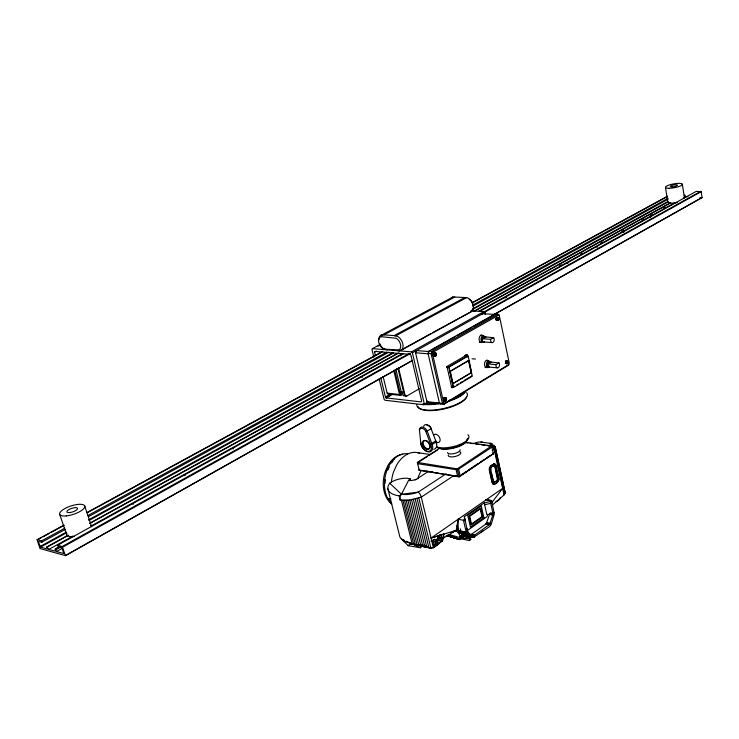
<?xml version="1.0" encoding="UTF-8"?>
<svg xmlns="http://www.w3.org/2000/svg" width="739" height="739" viewBox="0 0 739 739"><rect width="100%" height="100%" fill="white"/><g stroke="black" fill="none" stroke-linecap="round" stroke-linejoin="round"><path stroke-width="1.11" d="M493.578 463.972L495.112 464.175L496.008 465.256L498.825 477.902C500.164 481.505 493.55 487.121 491.952 482.327L489.301 470.272C488.017 464.729 497.8 460.499 496.599 469.108M495.065 483.971L493.624 484.202L492.488 483.001L489.551 469.607L490.65 466.217L493.911 464.018M493.67 482.216L490.761 469.681C489.052 467.99 494.197 463.741 495.148 466.725L497.716 478.539C498.991 481.671 491.749 482.521 494.197 482.521M490.761 469.681C490.059 467.759 494.021 464.064 494.816 466.669L497.439 479.149L496.645 480.803L493.726 482.428M446.532 399.448C446.938 397.517 444.259 397.314 444.287 399.245C443.982 404.011 449.968 397.656 443.751 399.134M498.779 480.017L498.825 477.902M498.89 319.082C499.278 316.698 496.239 317.327 496.793 319.359C497.467 323.192 501.633 316.763 496.109 318.925M471.066 534.593L486.225 523.831L489.495 514.436C489.135 512.164 493.985 513.032 492.83 515.028L489.551 524.45L474.817 535.018C472.35 535.978 468.637 533.623 467.547 531.286L464.323 516.718L484.221 502.88L490.326 501.522L491.611 500.626L494.336 514.002L491.139 524.57L489.698 526.51L473.717 537.345L467.316 534.168L466.438 532.939L458.457 531.396L457.044 525.577M469.939 538.297L470.531 536.163L470.503 537.9L469.367 538.722L460.443 538.214M458.864 530.242L455.122 530.63A6.3 3.907 55.1 0 1 460.175 536.126C458.162 542.565 461.783 538.001 464.665 534.491M507.905 362.489C508.414 360.318 505.541 360.438 505.846 362.452C505.827 366.332 510.704 361.048 505.605 362.295M436.343 354.72C436.888 352.521 433.793 352.355 434.033 354.591C434.116 358.914 439.585 352.891 433.544 354.489M425.221 545.862L426.024 547.193L426.68 546.481C432.583 551.784 437.848 543.673 442.476 540.754L443.816 534.131L431.077 538.047L502.649 488.359L491.731 502.769M441.617 534.473L439.631 535.258L443.816 534.131L442.476 540.754L437.137 544.652L438.643 544.052C436.823 540.615 437.58 535.849 441.617 534.473L438.707 535.914L437.876 536.773L438.541 536.911M492.313 505.088L504.081 494.964L505.19 492.562L504.395 491.056M464.803 519.332L463.464 520.265L458.125 519.268L456.24 530.306L442.643 538.5M483.01 338.776L483.084 338.462A2.79 1.829 -85.8 0 1 485.939 336.956L493.707 337.705A2.799 1.829 -85.8 0 1 492.904 342.434A2.799 1.829 -85.8 0 1 490.613 339.34L483.01 338.776L486.013 337.049M488.396 363.976L488.461 363.662A2.771 1.801 -85 0 1 491.287 362.119L499.028 362.969A2.78 1.801 -84.9 0 1 498.234 367.671A2.78 1.801 -84.9 0 1 495.971 364.66L488.396 363.976L491.361 362.202M419.493 430.338L419.66 429.701A4.85 3.095 58.3 0 1 425.581 430.865L431.234 445.756A7.113 4.517 57.9 0 1 427.595 451.455A7.113 4.517 57.9 0 1 420.916 444.296L419.401 429.59A5.764 3.677 58.3 0 1 422.68 427.133A5.764 3.677 58.3 0 1 427.225 431.114L432.509 445.478A8.027 5.099 57.9 0 1 427.622 451.741A8.027 5.099 57.9 0 1 420.611 441.977M460 538.648L469.459 540.523L470.558 536.994L462.097 536.763M63.443 525.355L37.089 539.719L40.008 548.55L65.485 555.645L412.371 360.558M416.122 351.219L416.343 350.535L428.916 351.561L428.408 353.066M416.343 350.535L415.577 352.78L426.939 401.656L428.417 402.552L443.927 404.335L508.497 365.205L509.263 363.117L499.231 315.174L497.874 314.195L494.853 314.029M65.208 529.41L41.938 542.149L38.326 541.632L40.534 547.128L47.518 549.068L47.019 546.814L67.231 535.664M440.915 403.984L439.437 403.088L428.057 353.418L428.823 351.154L702.05 197.553L701.163 191.65L696.23 191.373L479.315 311.581M508.497 365.205L508.792 364.558L444.684 403.383L443.696 402.764L432.518 353.741L433.036 352.207L498.52 315.23L499.435 315.895L499.231 315.174L497.227 315.054M65.485 555.645L62.178 546.527L57.596 545.29L58.021 546.537L62.131 548.126L63.702 553.548L56.524 551.562L55.388 549.114L55.231 551.202L48.792 549.419L47.019 546.814M387.615 349.889L383.061 348.623A6.799 4.369 61.5 0 1 378.83 342.628A6.799 4.369 61.5 0 1 380.28 337.067L381.398 336.707L382.239 334.721L453.007 296.976L466.66 297.605L468.295 298.205A7.852 5.422 61.8 0 1 473.246 305.142A7.852 5.422 61.8 0 1 471.205 311.719L400.917 350.452L397.739 350.729M421.147 470.41L418.736 475.861A31.611 21.191 -80.5 0 0 417.849 478.844M385.804 471.796L387.06 468.997M387.947 469.893L389.241 467.03M495.509 483.389L498.502 480.877M400.159 499.998L399.143 495.869A33.745 13.062 -13.5 0 1 389.73 483.232A12.785 4.933 -13.9 0 1 410.478 478.946L408.473 480.526L401.471 494.252A4.73 3.113 -81.6 0 0 400.159 499.998L409.711 500.017L421.258 497.135L453.838 475.593M380.474 344.282L372.401 348.632L371.948 349.445L373.814 357.094M375.375 355.588L374.562 352.226L375.006 351.413L410.053 354.369L410.949 355.32L421.655 401.138L421.175 401.933L386.312 397.933L385.453 397.009L380.825 377.98M458.457 531.396L459.344 532.616L467.316 534.168L468.323 532.422L456.24 530.306L431.077 538.047M379.125 378.867L384.114 399.328L384.973 400.252L423.844 404.778L428.269 401.628M415.577 352.78L428.149 353.824M684.268 195.429L684.85 195.05L685.746 196.703L687.88 196.666M623.448 232.388L624.002 232.009M494.816 314.195L702.05 197.553M481.689 314.675L482.428 313.724L494.936 314.417L473.93 326.232M444.684 403.383L443.927 404.335L442.449 403.429L426.939 401.656L426.782 400.852L427.281 401.148M408.473 480.526L410.478 478.946M465.792 390.802L463.473 393.397A26.493 8.859 -12.8 0 1 448.887 400.612M451.076 386.968L453.358 386.95M453.441 386.996L451.483 387.227M456.111 469.671L491.666 445.885L491.962 447.16L458.651 469.099L417.359 462.411L417.609 463.695L456.111 469.671L457.626 476.286L459.085 476.821L493.375 453.663L459.085 476.821L419.152 470.161L457.626 476.286M468.766 360.466L450.263 371.292L468.766 360.466L471.417 372.613L453.016 383.559L471.417 372.613M466.983 533.761L468.323 532.422L468.914 534.99M434.052 539.756L431.188 541.142L434.052 539.756A3.677 2.448 -78.5 0 1 437.008 541.447L437.774 544.661L432.74 547.59L433.405 547.728L436.481 544.652M387.901 488.793L399.503 535.461A33.31 13.949 -13.6 0 0 400.547 538.047L408.224 545.696L410.782 543.174L406.108 541.151M492.183 450.245C496.682 449.229 495.675 444.629 491.213 445.589M408.224 545.696L420.399 547.756L422.052 546.37L431.631 548.366M466.725 535.045L467.427 537.188L463.288 536.08L469.995 537.401L470.558 536.994M470.041 537.798L470.604 537.392M470.032 537.983L470.595 537.576M470.004 538.149L470.567 537.743M469.367 538.722L470.503 537.9M469.459 540.523L471.14 539.313M481.172 532.172L482.826 530.99M468.092 536.542L467.593 536.893L464.498 535.673L466.632 535.341M459.917 537.318L463.778 534.5M463.658 534.75L459.787 537.558L449.09 534.473M467.307 532.329L466.438 532.939L468.323 532.422L466.642 533.364L458.66 531.812M460.175 536.126L463.224 533.974M460.157 536.459L463.963 533.761M460.138 536.616L463.935 533.918M494.215 512.413L492.931 513.319L486.853 514.667L484.221 502.88M460.101 536.763L463.907 534.075M460.027 537.05L463.87 534.223M464.175 518.981L464.748 518.584M485.181 504.331L484.627 504.719L490.733 503.361M399.143 495.869L401.471 494.252L418.209 492.119L446.162 473.773M649.941 217.617L650.726 217.257M461.829 474.383L466.54 471.26M468.415 470.013L477.828 463.759M480.655 461.893L484.414 459.39M486.299 458.143L490.059 455.64M488.581 445.94L490.511 444.675A2.633 0.988 -12.3 0 0 490.16 443.326L480.941 442.079A5.33 1.986 -12.5 0 0 474.272 443.326A4.471 2.448 62.2 0 0 473.293 443.806M415.133 479.99A4.683 2.023 64.9 0 1 416.122 479.417L428.278 471.528M419.031 469.2L419.281 470.484L417.359 462.411L439.446 448.379M418.45 462.143L427.04 456.684M428.953 455.464L437.543 450.005M432.186 444.518L436.213 441.987L430.717 427.705A4.6 2.947 58.3 0 0 428.214 425.525M431.761 443.354L435.788 440.823L436.537 442.938A8 5.108 57.9 0 1 433.83 449.34M442.559 538.02L444.425 536.893M495.971 364.66L498.936 362.849M454.651 386.22L451.806 387.92L446.975 366.47L467.103 354.785L467.593 357.02M456.554 385.084L458.448 383.947M460.351 382.82L462.244 381.684M464.147 380.548L471.741 376.003M423.844 404.778L427.789 402.422M466.909 535.378L464.498 535.673M403.337 395.725L406.69 396.104L419.327 388.705M394.672 370.193L400.002 392.492L402.349 392.751L403.596 392.021L398.016 368.585L396.446 368.438M393.711 370.294L399.208 393.24L402.552 393.61L404.418 392.52M446.864 366.673L449.229 366.978L467.879 356.133L464.729 355.616M468.221 356.133L472.276 376.234L453.543 387.439L449.026 367.597L446.652 367.292M449.026 367.597L449.229 366.978M490.613 339.34L493.606 337.575M400.002 392.492L401.249 391.772L403.596 392.021M385.453 397.009L390.395 394.155M385.656 397.859L390.598 395.005M386.312 397.933L392.243 394.506M65.549 555.469L412.454 360.401M431.918 349.87L454.928 336.929M456.924 335.802L471.935 327.359M62.686 547.146L410.672 353.39M484.304 312.394L701.163 191.65M424.334 403.984L412.399 352.817L484.886 312.44L484.017 311.544L470.872 310.833M56.524 551.562L62.575 548.19M55.065 549.031L59.092 546.786M55.388 549.114L60.432 546.315M55.887 549.724L60.931 546.915M372.401 348.632L411.494 351.866L484.017 311.544M62.178 546.527L409.221 353.473M483.879 311.95L700.784 191.29M559.294 265.966L561.317 264.848M580.494 254.234L582.517 253.117M600.687 243.066L602.701 241.949M621.878 231.344L623.901 230.226M642.071 220.176L644.094 219.058M650.144 215.705L652.168 214.596M663.271 208.453L665.285 207.336M48.792 549.419L73.022 536.006M91.193 525.937L402.099 353.778M478.817 311.295L674.642 202.855M683.723 197.821L685.746 196.703M57.596 545.29L403.651 353.51M40.534 547.128L65.808 533.225M89.068 520.441L393.379 353.076M472.23 309.706L668.37 201.839M400.529 350.323L430.652 333.732M432.657 332.633L471.205 311.719M89.456 523.397L397.6 353.371M473.376 311.562L670.384 202.855M46.88 547.239L68.561 535.193M89.779 523.48L398.931 352.854M473.69 311.59L670.707 202.855M40.045 546.527L66.334 532.089M88.578 519.859L392.945 352.614M472.831 308.717L667.991 201.479M37.089 539.719L41.513 540.92L64.792 528.191M88.07 515.462L386.645 352.18M472.683 305.133L668.019 198.311M88.477 516.663L388.945 352.115M472.914 306.131L668.167 199.197M86.759 512.654L382.756 351.376M471.962 302.768L667.613 196.168M37.966 539.59L41.005 537.937M43.028 536.828L49.116 533.512M51.139 532.413L64.311 525.226M87.627 512.524L381.546 352.327M472.757 302.602L667.354 196.546M374.562 352.226L376.576 351.136M466.66 297.605L395.947 335.728L382.239 334.721L380.881 335.164A8.194 5.265 61.6 0 0 378.848 339.728M378.008 346.185L380.022 345.095M464.877 297.521L394.146 335.589L397.6 336.393A8.258 5.349 61.4 0 1 402.773 343.7A8.258 5.349 61.4 0 1 400.917 350.452M454.771 297.06L384.012 334.85L382.239 334.721M443.696 402.764L442.449 403.429L431.096 353.667L431.862 351.404L497.874 314.195L498.52 315.23M567.293 263.435L567.968 263.167M426.043 431.659L431.271 428.611A5.746 3.686 58.3 0 0 427.16 424.749A5.746 3.686 58.3 0 0 423.669 426.283M451.64 297.438L453.007 296.976M384.4 349.168L398.958 349.926A6.854 4.434 61.4 0 0 400.492 344.319A6.854 4.434 61.4 0 0 396.196 338.259L381.398 336.707M459.021 531.036L459.344 532.616L465.394 535.72L467.233 535.332L467.593 536.893L469.995 537.401M596.789 247.177L597.611 246.992M420.389 545.197L424.01 546.777L421.664 544.782L424.666 546.915L423.345 545.474L424.823 545.197M464.905 535.803L467.482 535.47M465.33 535.858L468.461 535.396M471.87 536.237L467.593 536.893L466.734 534.944M418.81 497.975L430.929 548.31L424.583 545.659L410.986 543.978L420.787 545.484L409.711 500.017M699.824 197.738L701.939 197.71M493.92 463.916L495.112 464.175M432.518 353.741L428.057 353.418M496.525 317.474L498.483 317.687M496.737 317.705L498.585 317.816M461.007 537.816L463.233 537.937M496.82 317.853L498.677 317.955M496.026 318.139L498.807 318.297M496.072 318.324L498.853 318.481M496.1 318.518L498.88 318.685M496.118 318.721L498.89 318.878M496.091 319.128L498.871 319.285M496.054 319.322L498.834 319.488M495.998 319.516L498.779 319.673M495.934 319.691L498.714 319.858M495.851 319.867L498.631 320.024M496.682 320.07L498.539 320.181M496.58 320.199L498.428 320.31M496.46 320.31L498.317 320.421M483.167 341.926L492.109 342.582M466.133 536.643L468.35 536.819M428.823 351.154L431.862 351.404L433.036 352.207M465.552 354.665L467.103 354.785M433.867 352.845L435.733 353.002M433.996 352.946L435.973 353.214M434.209 353.205L436.075 353.362M434.301 353.371L436.158 353.519M434.375 353.547L436.232 353.695M433.497 353.658L436.287 353.889M433.534 353.861L436.324 354.092M433.562 354.064L436.352 354.295M433.562 354.277L436.352 354.508M433.516 354.702L436.306 354.932M433.46 354.905L436.259 355.136M433.396 355.099L436.186 355.33M505.356 361.029L507.656 361.223M433.313 355.274L436.102 355.514M505.439 361.177L507.767 361.454M433.22 355.441L436.01 355.681M472.027 358.766L475.473 359.052M505.55 361.519L507.85 361.713M432.989 355.718L435.899 355.828M505.587 361.704L507.887 361.898M433.784 355.912L435.65 356.059M505.615 362.101L507.915 362.295M505.578 362.498L507.878 362.692M505.531 362.692L507.832 362.886M505.476 362.877L507.776 363.071M505.402 363.052L507.702 363.246M505.319 363.209L507.619 363.403M488.534 367.043L497.449 367.837M446.966 367.117L449.33 367.422M444.121 397.739L445.968 397.942M444.241 397.831L446.088 398.044M443.511 397.998L446.291 398.303M443.594 398.155L446.374 398.469M443.659 398.339L446.439 398.644M443.714 398.524L446.485 398.829M443.742 398.727L446.522 399.032M443.76 398.931L446.532 399.236M443.733 399.346L446.513 399.651M383.098 376.437L387.144 393.111L405.037 395.106A1.875 1.302 -83.7 0 0 406.69 396.104M443.696 399.55L446.476 399.864M443.64 399.753L446.421 400.058M443.566 399.938L446.347 400.252M443.483 400.122L446.254 400.427M389.915 394.229L401.092 395.476M443.382 400.279L446.162 400.593M444.194 400.529L446.051 400.732M443.945 400.75L445.793 400.963M443.806 400.834L445.654 401.037M465.561 442.31L491.666 445.885L493.43 454.005L493.135 452.73M465.598 442.661L467.833 442.966M470.059 443.271L472.295 443.576M475.722 444.047L479.149 444.518M481.44 444.832L484.867 445.294M487.158 445.608L491.666 445.885M430.153 454.494L416.63 452.499A29.948 20.48 -80.4 0 0 396.658 465.034L393.527 472.027A29.948 20.48 -80.4 0 0 391.421 481.976M493.67 465.69L494.585 465.819M493.356 481.532L491.13 472.858M426.412 471.076L428.657 471.436M430.911 471.796L433.156 472.147M435.4 472.507L437.654 472.868M454.513 475.546L456.757 475.898M493.458 482.281L494.502 482.493M492.802 483.833L493.393 484.073M493.329 484.137L494.252 484.267M407.928 500.211L418.865 545.04L410.986 543.978L417.138 545.105L406.191 500.321M485.615 499.619L491.611 500.626L486.29 499.721M421.313 545.105L424.583 545.659L413.369 499.416M490.761 513.199L492.996 513.864M490.77 513.328L492.996 513.725M489.671 513.411L492.996 514.002M489.671 513.55L492.987 514.289M489.643 513.836L492.968 514.427M489.615 513.974L492.941 514.575M489.587 514.104L492.913 514.704M489.551 514.252L492.876 514.852M489.495 514.436L492.83 515.028M387.67 498.345L390.903 498.927M459.344 532.616L467.168 534.038L459.187 532.486M486.825 522.732L490.16 523.351M486.696 523.092L490.022 523.711M486.65 523.194L489.985 523.803M486.53 523.424L489.92 523.933M486.456 523.535L489.781 524.154M486.382 523.646L489.708 524.265M486.225 523.831L489.634 524.357M486.16 523.896L489.486 524.514M485.92 524.09L489.246 524.708M458.374 531.175L466.355 532.717L463.464 520.265M458.559 531.609L466.54 533.161M471.491 534.371L474.817 535.018M458.78 532.006L466.762 533.549M471.233 534.519L474.567 535.165M458.91 532.182L467.02 533.891M471.159 534.556L474.493 535.202M469.856 536.135L471.851 536.523M469.671 536.218L474.65 537.188M466.309 535.747L474.466 537.262M474.087 537.336L465.394 535.72L462.947 533.669M466.364 536.172L468.461 536.588M438.707 535.914L439.372 536.043M438.403 536.154L439.077 536.283M438.125 536.44L438.79 536.569M437.645 537.151L438.31 537.29M437.839 538.592L437.174 538.454L437.765 539.054M437.063 539.387L437.728 539.516M437.072 539.839L437.737 539.978M437.118 540.283L437.784 540.412M433.377 539.618A3.677 2.448 -78.5 0 1 436.343 541.308L437.008 541.447M421.609 544.966L426.662 546.389L415.207 499.001M419.493 544.8L422.052 546.37L411.799 543.655L420.399 547.756M423.345 545.474L426.662 546.389M447.169 535.313L459.076 538.925M446.762 535.461L460.009 539.331L447.187 535.378M446.217 535.47L459.446 539.525L447.714 535.378M447.021 535.442L459.88 539.405M452.822 536.847L456.037 537.835L450.605 536.209L458.023 538.592M446.559 535.498L459.566 539.516M446.43 535.498L459.658 539.498L446.799 535.507M397.813 350.277L399.531 350.877M427.216 547.442L426.68 546.481L430.929 548.31M419.198 545.123L422.052 546.37L419.179 544.92M419.124 545.012L422.052 546.37L418.967 544.883M419.373 545.077L422.052 546.37M426.68 546.481L428.851 547.525L417.018 498.52M404.418 541.188L401.471 539.156L404.251 540.357L401.536 539.202L404.418 541.188A33.31 13.949 -13.6 0 0 410.782 543.174M425.627 545.668L428.851 547.525M389.73 483.232L401.471 494.252A16.323 6.568 -13.9 0 0 418.209 492.119A4.776 2.051 64.6 0 1 421.267 497.135L433.405 547.728M411.494 351.866L412.399 352.817M467.316 534.168L466.217 532.228L467.565 531.276L467.057 528.634M436.213 441.987L436.287 442.449A6.845 4.379 57.9 0 1 436.49 444.037M41.513 540.92L41.938 542.149M59.73 514.473L66.759 535.018M84.634 505.781L91.47 526.26M404.519 500.349L415.392 544.735L410.986 543.978L412.242 544.19L401.425 500.183M402.931 500.303L413.766 544.467M411.531 499.758L422.579 545.234M396.547 368.428L396.751 369.297M402.349 392.751L402.552 393.61M395.928 369.482L401.249 391.772M436.343 541.308L437.109 544.523M440.952 534.343L442.476 540.754M398.432 367.366L405.037 395.106M460.332 528.819L460.877 531.202M458.651 469.099L460.157 475.722M457.192 468.554L459.085 476.821M450.263 371.292L453.016 383.559M453.136 387.181L448.924 366.858L467.824 355.875L467.981 356.567M490.326 501.522L492.978 513.596M468.544 360.687L471.131 372.502M494.493 448.693L504.432 494.53M493.781 445.968L494.511 449.312M504.081 494.964L494.095 448.979A4.499 3.076 55.3 0 0 490.511 444.675M494.021 449.22L493.292 445.876A4.489 3.002 -80.9 0 0 490.16 443.326M497.07 471.297L498.262 476.757M495.25 446.772L505.19 492.562M495.019 446.513L505.153 493.024M494.696 446.291L505.005 493.513M494.28 446.107L504.765 494.021M484.886 312.44L485.357 314.685M464.323 516.718L465.228 521.198M665.46 187.392L667.816 202.218M682.337 184.242L684.462 198.043M458.014 528.579L458.235 530.685L458.125 519.268M437.543 403.291A26.493 8.859 -12.8 0 1 423.355 403.891M489.218 366.941A2.762 1.801 -85 0 1 487.029 364.235A2.762 1.801 -85 0 1 489.56 361.694M488.728 366.184A1.958 1.275 -85 0 1 487.518 365.556A1.958 1.275 -85 0 1 487.38 363.606M487.555 363.172A1.958 1.275 -85 0 1 488.858 362.341M488.849 366.239A1.958 1.275 -85 0 1 488.377 366.174M488.091 365.971A1.958 1.275 -85 0 1 487.758 365.491M487.832 363.191A1.958 1.275 -85 0 1 488.063 362.821M488.497 362.452A1.958 1.275 -85 0 1 488.812 362.35M489.569 367.006A3.261 2.125 -85 0 1 486.779 366.313A3.261 2.125 -85 0 1 487.167 361.962A3.261 2.125 -85 0 1 490.031 361.759M483.86 341.834A2.79 1.829 -85.8 0 1 481.652 338.878A2.79 1.829 -85.8 0 1 484.405 336.688M482.197 339.672A1.968 1.293 -85.8 0 1 482.188 338.942M482.197 340.503A1.968 1.293 -85.8 0 1 482.17 338M482.687 337.363A1.968 1.293 -85.8 0 1 483.001 337.206M484.442 341.677A3.289 2.152 -85.8 0 1 481.505 341.363A3.289 2.152 -85.8 0 1 481.708 336.873A3.289 2.152 -85.8 0 1 484.673 336.624M488.322 366.84A3.732 2.439 -85 0 1 484.886 366.211A3.732 2.439 -85 0 1 485.634 360.946A3.732 2.439 -85 0 1 489.033 361.805M482.964 341.778A3.76 2.466 -85.8 0 1 479.491 341.076A3.76 2.466 -85.8 0 1 480.248 335.783A3.76 2.466 -85.8 0 1 483.685 336.707M480.692 335.063A3.75 2.466 -85.8 0 1 481.523 335.617M481.412 341.667A3.75 2.466 -85.8 0 1 480.867 342.148M479.953 342.462A3.75 2.466 -85.8 0 1 479.334 342.379M486.354 360.29A3.723 2.439 -85 0 1 487.121 360.983M486.511 366.969A3.723 2.439 -85 0 1 485.939 367.357M485.329 367.523A3.723 2.439 -85 0 1 485.024 367.514M466.595 392.64A25.911 8.776 -12.9 0 1 445.054 408.168A25.911 8.776 -12.9 0 1 416.787 404.704M466.568 396.834A24.987 8.471 -12.9 0 1 442.079 409.388A24.987 8.471 -12.9 0 1 417.988 406.422M463.99 392.483A25.495 8.526 -12.8 0 1 449.33 400.455M438.901 403.06A25.495 8.526 -12.8 0 1 426.994 404.03M466.06 390.395A25.948 8.692 -12.8 0 1 448.564 401.332M438.966 403.66A25.948 8.692 -12.8 0 1 421.978 404.15M429.996 445.118A4.591 2.919 57.9 0 1 426.745 448.536A4.591 2.919 57.9 0 1 423.299 442.153A4.591 2.919 57.9 0 1 428.334 442.033M429.063 442.975A4.591 2.919 57.9 0 1 429.636 444.028M433.636 435.132A4.554 2.928 57.9 0 1 437.793 435.243A4.554 2.928 57.9 0 1 440.093 440.536A4.554 2.928 57.9 0 1 436.731 442.245M467.944 434.754A18.022 6.586 -12.9 0 1 459.187 444.767A18.022 6.586 -12.9 0 1 436.601 446.864M467.695 438.273A16.397 6.014 -12.9 0 1 454.891 447.298A16.397 6.014 -12.9 0 1 436.472 446.818M466.965 439.289A15.464 5.681 -12.9 0 1 454.891 447.806A15.464 5.681 -12.9 0 1 437.534 447.354M461.533 444.601A14.124 5.191 -12.9 0 1 459.649 445.562M426.893 425.267A4.6 2.947 58.3 0 1 427.539 425.313M460.138 449.774A6.466 2.411 -12.9 0 1 454.263 453.561A6.466 2.411 -12.9 0 1 447.511 452.582M459.732 451.751A6.466 2.42 -12.9 0 1 455.769 456.342A6.466 2.42 -12.9 0 1 448.296 454.891M421.304 546.158A49.31 18.798 -10.4 0 0 425.027 546.721L425.415 546.768A3.196 1.247 -10.9 0 0 426.791 546.74M500.137 497.827A8.656 3.538 -12.4 0 1 495.998 501.744M390.672 501.532A26.318 18.115 -80.4 0 1 389.351 499.758M385.093 483.177A26.318 18.115 -80.4 0 1 385.324 479.703M391.596 462.974A26.318 18.115 -80.4 0 1 392.889 461.348M391.882 504.016A26.281 18.115 -80.4 0 1 385.25 471.5L388.003 465.376A26.281 18.115 -80.4 0 1 402.773 454.309M453.321 531.175A1.838 0.711 -10.4 0 1 452.453 532.274M451.529 532.477A1.838 0.711 -10.4 0 1 451.067 532.514M390.977 503.047A27.186 18.715 -80.4 0 1 386.534 471.5L389.388 465.173A27.186 18.715 -80.4 0 1 407.605 453.783M487.463 514.538A1.764 1.136 -80 0 1 486.705 516.884L468.046 530.085A1.792 1.164 -79.4 0 1 466.678 529.687M434.458 544.384A1.829 1.219 -78.5 0 1 432.555 543.738A1.829 1.219 -78.5 0 1 433.932 541.234A1.829 1.219 -78.5 0 1 434.892 543.599M440.084 540.514A1.82 1.21 -78.7 0 1 438.55 539.876A1.82 1.21 -78.7 0 1 439.105 537.475A1.82 1.21 -78.7 0 1 440.73 537.696M440.869 538.075A1.82 1.21 -78.7 0 1 440.934 538.519M440.906 538.99A1.82 1.21 -78.7 0 1 440.795 539.452M416.103 479.389A8.027 3.076 -13.6 0 1 409.073 480.572M417.674 452.684A29.948 20.48 -80.4 0 1 419.743 453.303M452.924 531.72A1.339 0.517 -10.4 0 1 452.536 532.006M389.961 501.273A25.422 17.524 -80.4 0 1 388.612 499.675M390.774 462.466A25.422 17.524 -80.4 0 1 394.534 458.67M480.941 442.079A4.462 2.827 -83.2 0 1 482.493 442.273M384.225 349.076A8.194 5.265 61.6 0 1 379.892 344.041M469.2 299.424A5.681 3.926 61.8 0 1 472.932 305.955M133.075 504.321A2.291 0.785 -17.6 0 1 133.463 504.053M232.887 448.915A2.125 0.702 -15.9 0 1 233.33 448.702M278.03 423.909A2.06 0.674 -15.1 0 1 278.372 423.687M320.855 400.242A1.995 0.637 -14.4 0 1 321.059 400.039M322.25 399.466A1.995 0.637 -14.4 0 1 322.749 399.337M362.092 377.25A1.94 0.6 -13.8 0 1 362.479 377.066M400.714 355.828A1.884 0.573 -13.2 0 1 401.083 355.653M536.763 280.478A1.709 0.471 -11.5 0 1 536.884 280.33M505.088 298.177A1.755 0.49 -11.9 0 1 505.097 298.039M506.178 297.438A1.755 0.49 -11.9 0 1 506.612 297.327M184.695 475.639A2.199 0.748 -16.7 0 1 185.175 475.408M388.797 394.099A1.847 1.302 -83.8 0 1 387.144 393.111M677.238 202.551A8.554 2.032 -10.3 0 1 668.241 201.377M74.233 536.449A13.126 4.517 -18.5 0 1 66.898 533.198M90.555 525.392A13.126 4.517 -18.5 0 1 91.645 526.796M483.888 517.669L470.447 527.156L467.732 515.268L481.246 505.864L483.888 517.669M481.957 516.626L471.464 524.016L469.718 516.321L480.239 508.977L481.957 516.626M482.549 516.949L471.149 524.986L469.108 515.998L480.544 508.016L482.549 516.949M422.274 443.326A5.025 3.187 57.9 0 0 428.038 449.552A5.025 3.187 57.9 0 0 427.899 442.181A5.025 3.187 57.9 0 0 422.274 443.326M435.123 544.523A1.829 1.219 -78.5 0 0 435.012 541.456A1.829 1.219 -78.5 0 0 433.193 543.562A1.829 1.219 -78.5 0 0 435.123 544.523M441.035 540.375A1.829 1.21 -78.7 0 0 440.915 537.327A1.829 1.21 -78.7 0 0 439.123 539.433A1.829 1.21 -78.7 0 0 441.035 540.375M672.074 186.865A3.649 0.831 -10.4 0 0 677.487 185.203A3.649 0.831 -10.4 0 0 672.111 185.397A3.649 0.831 -10.4 0 0 672.074 186.865M669.22 188.288A8.582 1.958 -10.4 0 0 682.337 184.491A8.582 1.958 -10.4 0 0 670.144 184.695A8.582 1.958 -10.4 0 0 669.22 188.288M70.002 512.543A5.616 1.857 -18.3 0 0 77.549 508.377A5.616 1.857 -18.3 0 0 69.078 509.448A5.616 1.857 -18.3 0 0 70.002 512.543M66.371 515.905A13.2 4.369 -18.3 0 0 84.8 506.298A13.2 4.369 -18.3 0 0 65.42 508.266A13.2 4.369 -18.3 0 0 66.371 515.905"/></g></svg>
